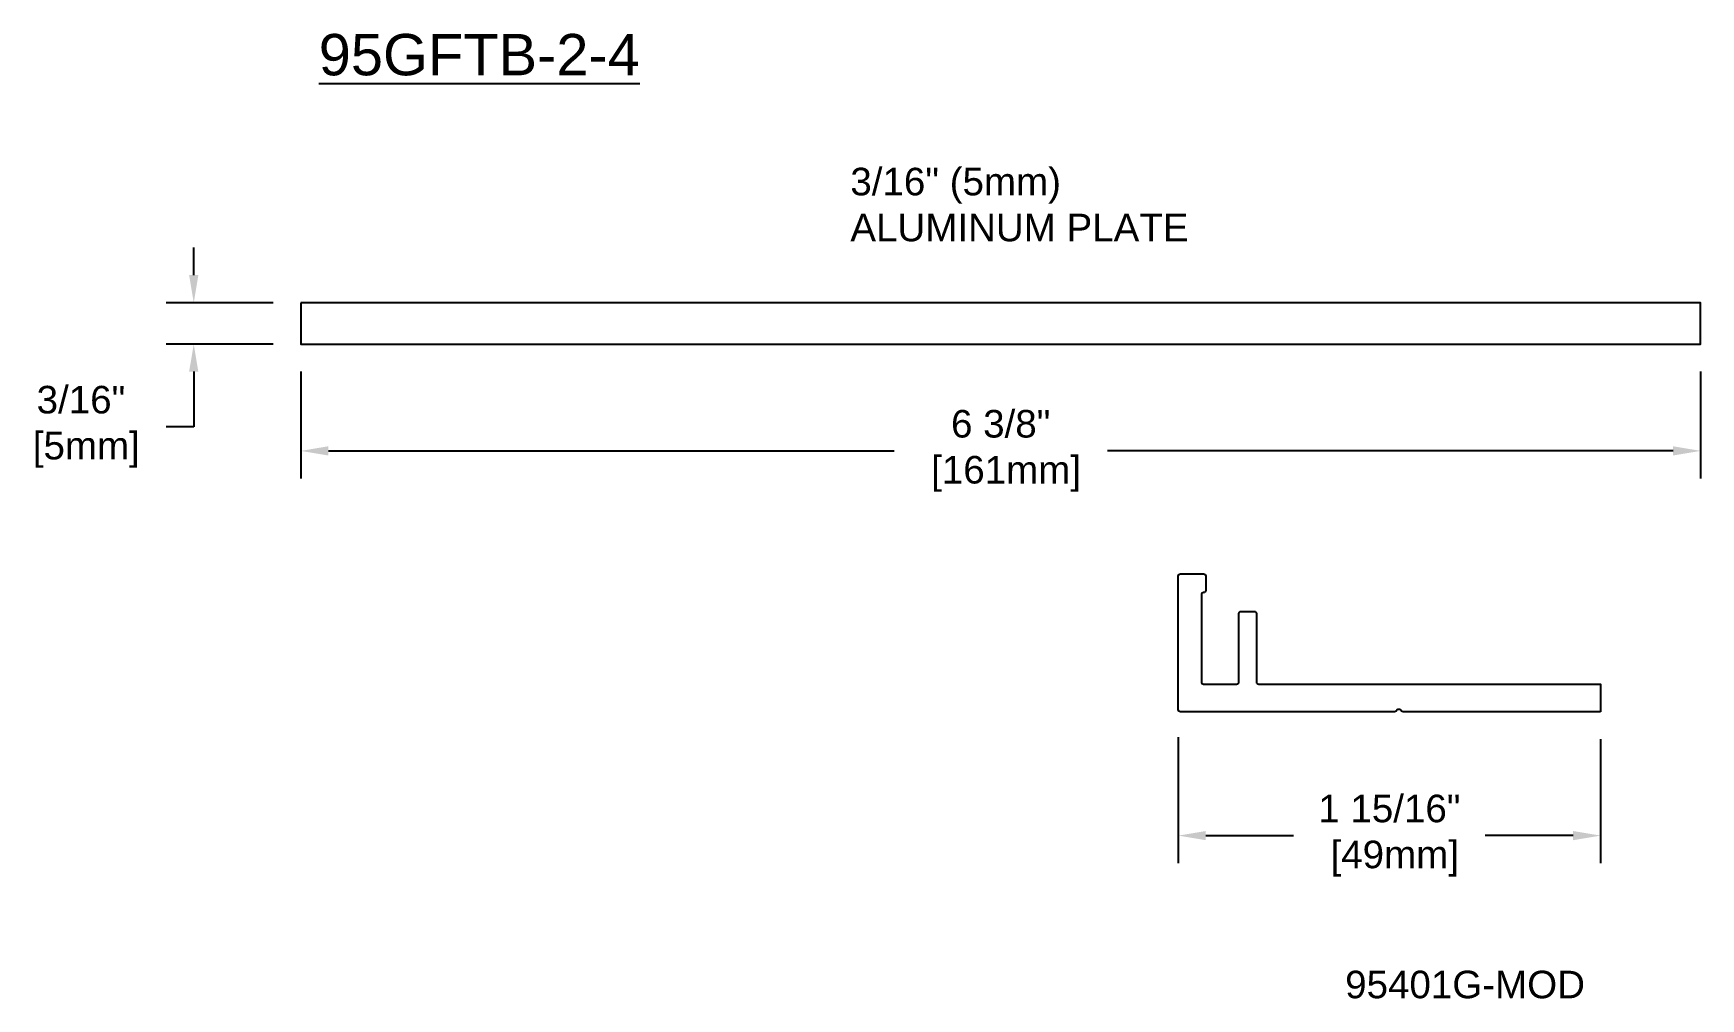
# Model space of a CAD drawing. Header units: inches. Extents: x 10.7 to 45.1, y -20.8 to -13.2.
# Drawn here: x 37.51 to 45.07, y -18.28 to -13.9 of the extents above; entities that cross this region are included whole.
import ezdxf

# ---------------------------------------------------------------- set-up
doc = ezdxf.new("R2010")
doc.units = ezdxf.units.IN
doc.header["$MEASUREMENT"] = 0
for name, color, linetype in [('dimensions', 3, 'Continuous'), ('METALS', 7, 'Continuous'), ('text', 2, 'Continuous')]:
    doc.layers.add(name, color=color, linetype=linetype)
doc.styles.add('ARIAL', font='arial.ttf')
doc.dimstyles.new('Arial', dxfattribs={"dimtxt": 0.125, "dimasz": 0.125, "dimexe": 0.125, "dimexo": 0.125, "dimgap": 0.125, "dimtad": 0, "dimtih": 1, "dimtoh": 1, "dimdec": 4, "dimzin": 0, "dimdsep": 46, "dimlunit": 4, "dimtxsty": 'ARIAL', "dimcen": 0.09, "dimadec": 0, "dimazin": 0, "dimtfac": 1, "dimtdec": 4, "dimtofl": 0, "dimtmove": 0, "dimatfit": 3, "dimfxl": 0, "dimfrac": 2, "dimtolj": 1, "dimtzin": 0, "dimarcsym": 0})

# ---------------------------------------------------------------- blocks, each defined once
blk = doc.blocks.new('*D9')
at = {"layer": 'DEFPOINTS', "color": 0}
for p in [(38.7249, -15.3073), (45.0693, -15.3073), (45.0693, -15.7916)]:
    blk.add_point(p, dxfattribs=at)
at = {"layer": 'dimensions', "color": 0, "lineweight": -2}
for p, q in [((38.7249, -15.4323), (38.7249, -15.9166)), ((45.0693, -15.4323), (45.0693, -15.9166)), ((38.8499, -15.7916), (41.4139, -15.7916)), ((44.9443, -15.7916), (42.3804, -15.7916))]:
    blk.add_line(p, q, dxfattribs=at)
at = {"layer": 'dimensions', "color": 0}
for points in [[(38.8499, -15.7707), (38.8499, -15.8124), (38.7249, -15.7916)], [(44.9443, -15.7707), (44.9443, -15.8124), (45.0693, -15.7916)]]:
    blk.add_solid(points, dxfattribs=at)
at = {"layer": 'dimensions', "color": 0, "insert": (41.8971, -15.7916), "char_height": 0.125, "attachment_point": 5, "style": 'ARIAL'}
blk.add_mtext('\\A1;6 3/8"\\P [161mm]', dxfattribs=at)
blk = doc.blocks.new('*D10')
at = {"layer": 'DEFPOINTS', "color": 0}
for p in [(38.7249, -15.1198), (38.2397, -15.3073), (38.7249, -15.3073)]:
    blk.add_point(p, dxfattribs=at)
at = {"layer": 'dimensions', "color": 0, "lineweight": -2}
for p, q in [((38.2397, -14.9948), (38.2397, -14.8698)), ((38.5999, -15.1198), (38.1147, -15.1198)), ((38.5999, -15.3073), (38.1147, -15.3073)), ((38.2397, -15.4323), (38.2397, -15.6823)), ((38.2397, -15.6823), (38.1147, -15.6823))]:
    blk.add_line(p, q, dxfattribs=at)
at = {"layer": 'dimensions', "color": 0}
for points in [[(38.2188, -14.9948), (38.2605, -14.9948), (38.2397, -15.1198)], [(38.2188, -15.4323), (38.2605, -15.4323), (38.2397, -15.3073)]]:
    blk.add_solid(points, dxfattribs=at)
at = {"layer": 'dimensions', "color": 0, "insert": (37.7285, -15.6823), "char_height": 0.125, "attachment_point": 5, "style": 'ARIAL'}
blk.add_mtext('\\A1;3/16"\\P [5mm]', dxfattribs=at)
blk = doc.blocks.new('95401G-MOD')
blk.add_lwpolyline([(1.9147, 0), (1.0194, 0, -0.198912), (1.0123, 0.0029), (1.0073, 0.0079, 0.414214), (0.9932, 0.0079), (0.9882, 0.0029, -0.198912), (0.9811, 0), (0.0102, 0, -0.414214), (0.0002, 0.01), (0.0002, 0.615, -0.414214), (0.0102, 0.625), (0.1152, 0.625, -0.414214), (0.1252, 0.615), (0.1252, 0.55, -0.414214), (0.1152, 0.54, 0.414214), (0.1052, 0.53), (0.1052, 0.135, 0.414214), (0.1152, 0.125), (0.2652, 0.125, 0.414214), (0.2752, 0.135), (0.2752, 0.445, -0.414214), (0.2852, 0.455), (0.3452, 0.455, -0.414214), (0.3552, 0.445), (0.3552, 0.135, 0.414214), (0.3652, 0.125), (1.9147, 0.125)], format="xyb", close=True)
blk = doc.blocks.new('*D15')
at = {"layer": 'DEFPOINTS', "color": 0}
for p in [(42.7014, -16.9641), (44.6159, -16.9741), (44.6159, -17.5358)]:
    blk.add_point(p, dxfattribs=at)
at = {"layer": 'dimensions', "color": 0, "lineweight": -2}
for p, q in [((42.7014, -17.0891), (42.7014, -17.6608)), ((44.6159, -17.0991), (44.6159, -17.6608)), ((42.8264, -17.5358), (43.2239, -17.5358)), ((44.4909, -17.5358), (44.0933, -17.5358))]:
    blk.add_line(p, q, dxfattribs=at)
at = {"layer": 'dimensions', "color": 0}
for points in [[(42.8264, -17.515), (42.8264, -17.5566), (42.7014, -17.5358)], [(44.4909, -17.515), (44.4909, -17.5566), (44.6159, -17.5358)]]:
    blk.add_solid(points, dxfattribs=at)
at = {"layer": 'dimensions', "color": 0, "insert": (43.6586, -17.5358), "char_height": 0.125, "attachment_point": 5, "style": 'ARIAL'}
blk.add_mtext('\\A1;1 15/16"\\P [49mm]', dxfattribs=at)

msp = doc.modelspace()

# ---------------------------------------------------------------- linework, layer by layer
at = {"layer": 'METALS'}
msp.add_lwpolyline([(38.72488, -15.11981), (38.72488, -15.30731), (45.06935, -15.30731), (45.06935, -15.11981)], close=True, dxfattribs=at)

# ---------------------------------------------------------------- block references
msp.add_blockref('95401G-MOD', (42.70111, -16.97411), dxfattribs=at)

# ---------------------------------------------------------------- texts
at = {"layer": 'text', "insert": (38.80608, -13.90125), "char_height": 0.1875, "width": 1.875, "attachment_point": 1, "style": 'ARIAL'}
msp.add_mtext('{\\L95GFTB-2-4}', dxfattribs=at)
at = {"layer": 'text', "char_height": 0.125, "style": 'ARIAL'}
for s, insert, attachment_point in [('3/16" (5mm)\\PALUMINUM PLATE', (41.2155, -14.67556), 4), ('95401G-MOD', (44.54506, -18.21167), 6)]:
    msp.add_mtext(s, dxfattribs=dict(at, insert=insert, attachment_point=attachment_point))

# ---------------------------------------------------------------- dimensions: what is measured, and where the dimension line sits
at = {"layer": 'dimensions'}
dim = msp.add_linear_dim(base=(38.23965, -15.30731), p1=(38.72488, -15.11981), p2=(38.72488, -15.30731), angle=90, dimstyle='Arial', override={"dimpost": '\\X'}, dxfattribs=at)
dim.commit()
dim.dimension.update_dxf_attribs({"geometry": '*D10', "text_midpoint": (37.72852, -15.68231), "dimtype": 160})
for base, p1, p2, picture, middle in [((45.06935, -15.79156), (38.72488, -15.30731), (45.06935, -15.30731), '*D9', (41.89711, -15.79156)), ((44.61585, -17.53579), (42.70135, -16.96411), (44.61585, -16.97411), '*D15', (43.6586, -17.53579))]:
    dim = msp.add_linear_dim(base=base, p1=p1, p2=p2, dimstyle='Arial', override={"dimpost": '\\X'}, dxfattribs=at)
    dim.commit()
    dim.dimension.update_dxf_attribs({"geometry": picture, "text_midpoint": middle, "dimtype": 160})

doc.saveas('drawing.dxf')
